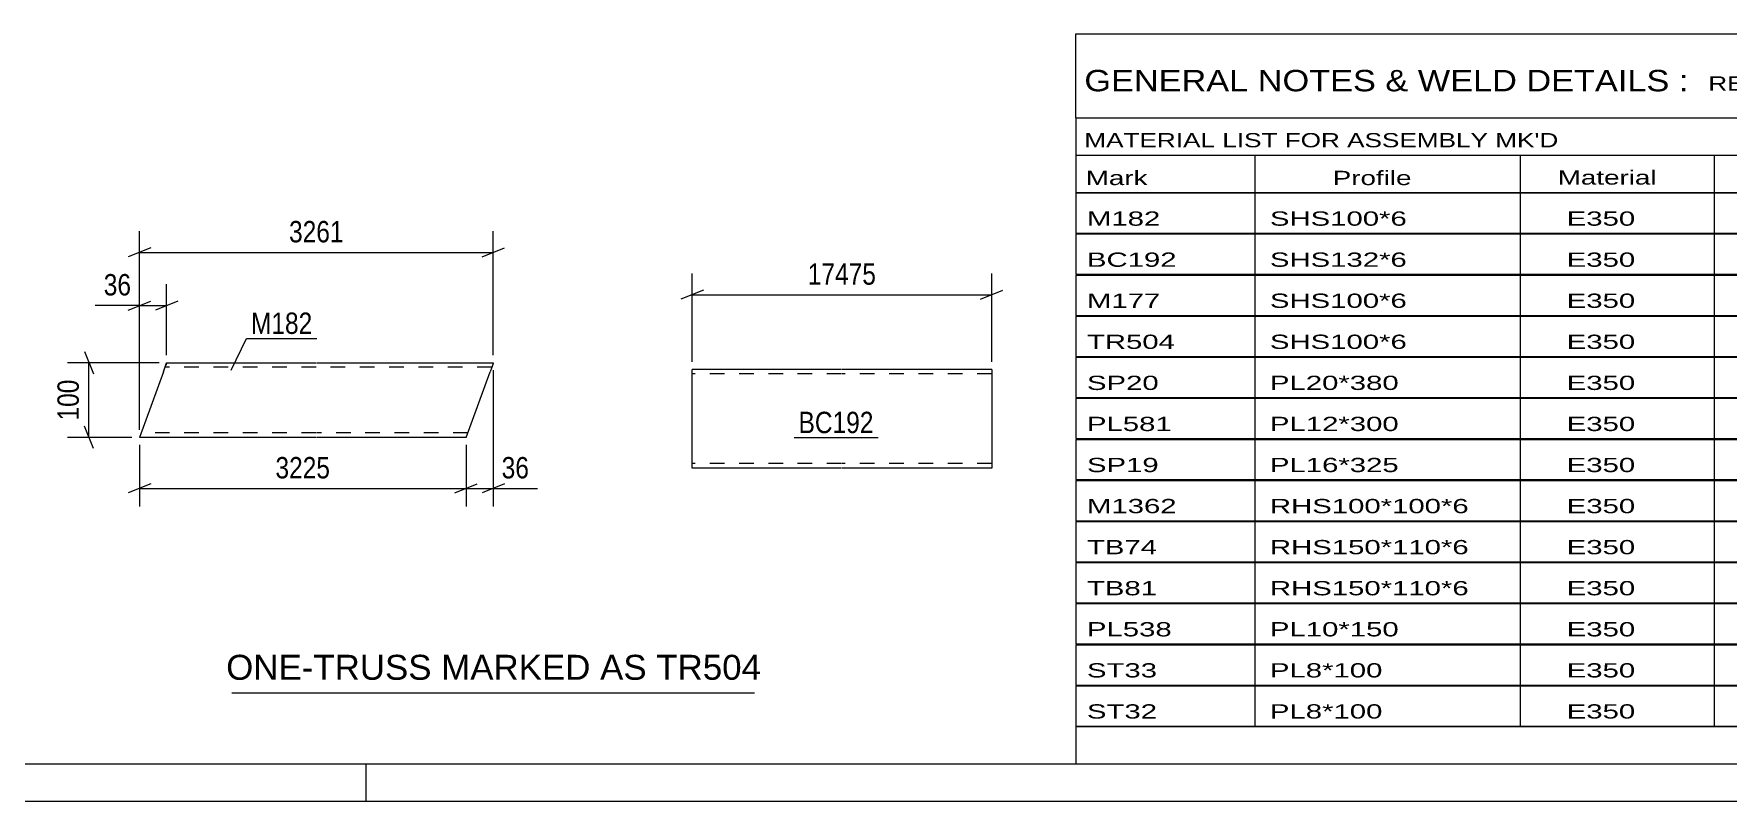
# Model space of a CAD drawing. Header units: millimetres. Extents: x 0 to 841, y 0 to 594.
# Drawn here: x 376.5 to 603.4, y 0 to 102.8 of the extents above; entities that cross this region are included whole.
import ezdxf

# ---------------------------------------------------------------- set-up
doc = ezdxf.new("R2010")
doc.units = ezdxf.units.MM
doc.linetypes.add('DXK_LINE_DOT2', pattern=[3.9198, 1.9599, -1.9599])
doc.styles.add('Arial', font='ARIAL.TTF', dxfattribs={"height": 0.2})
doc.styles.add('Arial Narrow', font='ARIALN.TTF', dxfattribs={"height": 0.2})

# ---------------------------------------------------------------- blocks, each defined once
blk = doc.blocks.new('Unknown-122573991-1133 - 10880')
at = {"color": 5, "linetype": 'Continuous'}
for p, q in [((5, 5), (836, 5)), ((421, 0), (421, 5)), ((0, 0), (841, 0))]:
    blk.add_line(p, q, dxfattribs=at)
blk = doc.blocks.new('Part-122573991-2673 - 2657')
at = {"color": 2, "linetype": 'Continuous'}
for p, q in [((393.83, 57.51), (390.63, 48.71)), ((393.83, 57.51), (394.27, 58.71)), ((394.27, 58.71), (414.27, 58.71)), ((414.37, 58.71), (438.01, 58.71)), ((434.37, 48.71), (437.57, 57.51)), ((437.88, 58.36), (437.57, 57.51)), ((437.97, 58.62), (437.88, 58.36)), ((438.01, 58.71), (437.97, 58.62)), ((414.27, 48.71), (390.63, 48.71)), ((434.37, 48.71), (414.37, 48.71))]:
    blk.add_line(p, q, dxfattribs=at)
at = {"color": 7, "linetype": 'DXK_LINE_DOT2'}
for p, q in [((414.27, 58.11), (394.05, 58.11)), ((394.23, 58.62), (394.14, 58.36)), ((394.27, 58.71), (394.23, 58.62)), ((437.79, 58.11), (414.37, 58.11)), ((438.01, 58.71), (437.88, 58.36)), ((414.27, 49.31), (390.85, 49.31)), ((434.59, 49.31), (414.37, 49.31))]:
    blk.add_line(p, q, dxfattribs=at)
blk = doc.blocks.new('Part-122573991-2021 - 2017')
at = {"color": 2, "linetype": 'Continuous'}
for p, q in [((484.64, 57.81), (464.64, 57.81)), ((464.64, 45.81), (464.64, 57.81)), ((504.74, 57.81), (484.74, 57.81)), ((504.74, 57.81), (504.74, 44.61)), ((464.64, 44.96), (464.64, 45.81)), ((464.64, 44.7), (464.64, 44.96)), ((464.64, 44.61), (464.64, 44.7)), ((484.64, 44.61), (464.64, 44.61)), ((504.74, 44.61), (484.74, 44.61))]:
    blk.add_line(p, q, dxfattribs=at)
at = {"color": 7, "linetype": 'DXK_LINE_DOT2'}
for p, q in [((484.64, 57.21), (464.64, 57.21)), ((504.74, 57.21), (484.74, 57.21)), ((464.64, 45.26), (464.64, 45.81)), ((464.64, 45.21), (464.64, 45.26)), ((464.64, 45.21), (464.64, 45.26)), ((464.64, 44.96), (464.64, 45.26)), ((484.64, 45.21), (464.64, 45.21)), ((464.64, 44.61), (464.64, 44.61)), ((504.74, 45.21), (484.74, 45.21)), ((504.74, 45.21), (504.74, 45.26))]:
    blk.add_line(p, q, dxfattribs=at)
blk = doc.blocks.new('StraightDimension-122573991-2700 - 2657')
at = {"color": 7, "linetype": 'Continuous'}
for p, q in [((390.63, 49.71), (390.63, 69.22)), ((394.27, 59.71), (394.27, 69.22)), ((389.13, 65.77), (392.13, 66.97)), ((390.63, 66.37), (394.27, 66.37)), ((395.77, 66.97), (392.77, 65.77))]:
    blk.add_line(p, q, dxfattribs=at)
at = {"color": 0}
blk.add_wipeout([(390.1, 67.12), (390.1, 71.32), (385.25, 71.32), (385.25, 67.12)], dxfattribs=at)
at = {"color": 7, "linetype": 'Continuous'}
blk.add_line((390.63, 66.37), (384.72, 66.37), dxfattribs=at)
blk.add_line((390.63, 66.37), (384.72, 66.37), dxfattribs=at)
at = {"color": 3, "style": 'Arial Narrow'}
blk.add_text('36', height=2.863, dxfattribs=at).set_placement((385.85, 67.72))
blk = doc.blocks.new('StraightDimension-122573991-2676 - 2657')
at = {"color": 7, "linetype": 'Continuous'}
for p, q in [((383.26, 60.21), (384.46, 57.21)), ((393.27, 58.71), (381.01, 58.71)), ((383.86, 48.71), (383.86, 58.71)), ((384.46, 47.21), (383.26, 50.21)), ((389.63, 48.71), (381.01, 48.71))]:
    blk.add_line(p, q, dxfattribs=at)
at = {"color": 0}
blk.add_wipeout([(383.11, 57.05), (378.91, 57.05), (378.91, 50.37), (383.11, 50.37)], dxfattribs=at)
at = {"color": 3, "style": 'Arial Narrow'}
blk.add_text('100', height=2.863, rotation=90.0002, dxfattribs=at).set_placement((382.51, 50.97))
blk = doc.blocks.new('StraightDimension-122573991-2725 - 2657')
at = {"color": 7, "linetype": 'Continuous'}
for p, q in [((390.63, 47.71), (390.63, 39.47)), ((434.37, 47.71), (434.37, 39.47)), ((392.13, 42.47), (389.13, 41.27)), ((390.63, 41.87), (434.37, 41.87)), ((432.87, 41.27), (435.87, 42.47))]:
    blk.add_line(p, q, dxfattribs=at)
at = {"color": 0}
blk.add_wipeout([(416.75, 42.62), (416.75, 46.82), (408.24, 46.82), (408.24, 42.62)], dxfattribs=at)
at = {"color": 3, "style": 'Arial Narrow'}
blk.add_text('3225', height=2.863, dxfattribs=at).set_placement((408.84, 43.22))
blk = doc.blocks.new('StraightDimension-122573991-2713 - 2657')
at = {"color": 7, "linetype": 'Continuous'}
for p, q in [((438.01, 57.71), (438.01, 39.47)), ((434.37, 47.71), (434.37, 39.47)), ((432.87, 41.27), (435.87, 42.47)), ((434.37, 41.87), (438.01, 41.87)), ((439.51, 42.47), (436.51, 41.27))]:
    blk.add_line(p, q, dxfattribs=at)
at = {"color": 0}
blk.add_wipeout([(443.39, 42.62), (443.39, 46.82), (438.53, 46.82), (438.53, 42.62)], dxfattribs=at)
at = {"color": 7, "linetype": 'Continuous'}
blk.add_line((438.01, 41.87), (443.91, 41.87), dxfattribs=at)
blk.add_line((438.01, 41.87), (443.91, 41.87), dxfattribs=at)
at = {"color": 3, "style": 'Arial Narrow'}
blk.add_text('36', height=2.863, dxfattribs=at).set_placement((439.13, 43.22))
blk = doc.blocks.new('StraightDimension-122573991-2689 - 2657')
at = {"color": 7, "linetype": 'Continuous'}
for p, q in [((390.63, 49.71), (390.63, 76.33)), ((438.01, 59.71), (438.01, 76.33)), ((392.13, 74.08), (389.13, 72.88)), ((390.63, 73.48), (438.01, 73.48)), ((436.51, 72.88), (439.51, 74.08))]:
    blk.add_line(p, q, dxfattribs=at)
at = {"color": 0}
blk.add_wipeout([(418.57, 74.23), (418.57, 78.43), (410.06, 78.43), (410.06, 74.23)], dxfattribs=at)
at = {"color": 3, "style": 'Arial Narrow'}
blk.add_text('3261', height=2.863, dxfattribs=at).set_placement((410.66, 74.83))
blk = doc.blocks.new('StraightDimension-122573991-2101 - 2017')
at = {"color": 7, "linetype": 'Continuous'}
for p, q in [((464.64, 58.81), (464.64, 70.66)), ((504.74, 58.81), (504.74, 70.66)), ((466.14, 68.41), (463.14, 67.21)), ((503.24, 67.21), (506.24, 68.41)), ((464.64, 67.81), (504.74, 67.81))]:
    blk.add_line(p, q, dxfattribs=at)
at = {"color": 0}
blk.add_wipeout([(489.86, 68.56), (489.86, 72.76), (479.52, 72.76), (479.52, 68.56)], dxfattribs=at)
at = {"color": 3, "style": 'Arial Narrow'}
blk.add_text('17475', height=2.863, dxfattribs=at).set_placement((480.12, 69.16))
blk = doc.blocks.new('Unknown-122573991-11489 - 10880')
at = {"color": 7, "linetype": 'Continuous'}
for p, q in [((516, 102.75), (676, 102.75)), ((516, 91.5), (516, 102.75)), ((676, 102.75), (676, 91.5)), ((516, 91.5), (676, 91.5)), ((516, 91.5), (516, 86.5)), ((676, 91.5), (676, 86.5)), ((516, 86.5), (676, 86.5)), ((516, 86.5), (516, 81.5)), ((540, 86.5), (540, 81.5)), ((575.5, 86.5), (575.5, 81.5)), ((601.5, 86.5), (601.5, 81.5)), ((614.5, 86.5), (614.5, 81.5)), ((632, 86.5), (632, 81.5)), ((654, 86.5), (654, 81.5)), ((676, 86.5), (676, 81.5)), ((516, 81.5), (676, 81.5)), ((516, 81.45), (516, 76.05)), ((516, 81.45), (676, 81.45)), ((540, 81.5), (540, 76)), ((575.5, 81.5), (575.5, 76)), ((601.5, 81.5), (601.5, 76)), ((614.5, 81.5), (614.5, 76)), ((632, 81.5), (632, 76)), ((654, 81.5), (654, 76)), ((676, 81.45), (676, 76.05)), ((516, 76.05), (676, 76.05)), ((516, 75.95), (516, 70.55)), ((516, 75.95), (676, 75.95)), ((540, 76), (540, 70.5)), ((575.5, 76), (575.5, 70.5)), ((601.5, 76), (601.5, 70.5)), ((614.5, 76), (614.5, 70.5)), ((632, 76), (632, 70.5)), ((654, 76), (654, 70.5)), ((676, 75.95), (676, 70.55)), ((516, 70.55), (676, 70.55)), ((516, 70.45), (516, 65.05)), ((516, 70.45), (676, 70.45)), ((540, 70.5), (540, 65)), ((575.5, 70.5), (575.5, 65)), ((601.5, 70.5), (601.5, 65)), ((614.5, 70.5), (614.5, 65)), ((632, 70.5), (632, 65)), ((654, 70.5), (654, 65)), ((676, 70.45), (676, 65.05)), ((516, 65.05), (676, 65.05)), ((516, 64.95), (516, 59.55)), ((516, 64.95), (676, 64.95)), ((540, 65), (540, 59.5)), ((575.5, 65), (575.5, 59.5)), ((601.5, 65), (601.5, 59.5)), ((614.5, 65), (614.5, 59.5)), ((632, 65), (632, 59.5)), ((654, 65), (654, 59.5)), ((676, 64.95), (676, 59.55)), ((516, 59.55), (676, 59.55)), ((516, 59.45), (516, 54.05)), ((516, 59.45), (676, 59.45)), ((540, 59.5), (540, 54)), ((575.5, 59.5), (575.5, 54)), ((601.5, 59.5), (601.5, 54)), ((614.5, 59.5), (614.5, 54)), ((632, 59.5), (632, 54)), ((654, 59.5), (654, 54)), ((676, 59.45), (676, 54.05)), ((516, 54.05), (676, 54.05)), ((516, 53.95), (516, 48.55)), ((516, 53.95), (676, 53.95)), ((540, 54), (540, 48.5)), ((575.5, 54), (575.5, 48.5)), ((601.5, 54), (601.5, 48.5)), ((614.5, 54), (614.5, 48.5)), ((632, 54), (632, 48.5)), ((654, 54), (654, 48.5)), ((676, 53.95), (676, 48.55)), ((516, 48.55), (676, 48.55)), ((516, 48.45), (516, 43.05)), ((516, 48.45), (676, 48.45)), ((540, 48.5), (540, 43)), ((575.5, 48.5), (575.5, 43)), ((601.5, 48.5), (601.5, 43)), ((614.5, 48.5), (614.5, 43)), ((632, 48.5), (632, 43)), ((654, 48.5), (654, 43)), ((676, 48.45), (676, 43.05)), ((516, 43.05), (676, 43.05)), ((516, 42.95), (516, 37.55)), ((516, 42.95), (676, 42.95)), ((540, 43), (540, 37.5)), ((575.5, 43), (575.5, 37.5)), ((601.5, 43), (601.5, 37.5)), ((614.5, 43), (614.5, 37.5)), ((632, 43), (632, 37.5)), ((654, 43), (654, 37.5)), ((676, 42.95), (676, 37.55)), ((516, 37.55), (676, 37.55)), ((516, 37.45), (516, 32.05)), ((516, 37.45), (676, 37.45)), ((540, 37.5), (540, 32)), ((575.5, 37.5), (575.5, 32)), ((601.5, 37.5), (601.5, 32)), ((614.5, 37.5), (614.5, 32)), ((632, 37.5), (632, 32)), ((654, 37.5), (654, 32)), ((676, 37.45), (676, 32.05)), ((516, 32.05), (676, 32.05)), ((516, 31.95), (516, 26.55)), ((516, 31.95), (676, 31.95)), ((540, 32), (540, 26.5)), ((575.5, 32), (575.5, 26.5)), ((601.5, 32), (601.5, 26.5)), ((614.5, 32), (614.5, 26.5)), ((632, 32), (632, 26.5)), ((654, 32), (654, 26.5)), ((676, 31.95), (676, 26.55)), ((516, 26.55), (676, 26.55)), ((516, 26.45), (516, 21.05)), ((516, 26.45), (676, 26.45)), ((540, 26.5), (540, 21)), ((575.5, 26.5), (575.5, 21)), ((601.5, 26.5), (601.5, 21)), ((614.5, 26.5), (614.5, 21)), ((632, 26.5), (632, 21)), ((654, 26.5), (654, 21)), ((676, 26.45), (676, 21.05)), ((516, 21.05), (676, 21.05)), ((516, 20.95), (516, 15.55)), ((516, 20.95), (676, 20.95)), ((540, 21), (540, 15.5)), ((575.5, 21), (575.5, 15.5)), ((601.5, 21), (601.5, 15.5)), ((614.5, 21), (614.5, 15.5)), ((632, 21), (632, 15.5)), ((654, 21), (654, 15.5)), ((676, 20.95), (676, 15.55)), ((516, 15.55), (676, 15.55)), ((516, 15.45), (516, 10.05)), ((516, 15.45), (676, 15.45)), ((540, 15.5), (540, 10)), ((575.5, 15.5), (575.5, 10)), ((601.5, 15.5), (601.5, 10)), ((614.5, 15.5), (614.5, 10)), ((632, 15.5), (632, 10)), ((654, 15.5), (654, 10)), ((676, 15.45), (676, 10.05)), ((516, 10.05), (676, 10.05)), ((516, 10), (676, 10)), ((516, 10), (516, 5)), ((632, 10), (632, 5)), ((654, 10), (654, 5)), ((676, 10), (676, 5)), ((516, 5), (676, 5))]:
    blk.add_line(p, q, dxfattribs=at)
at = {"color": 7, "style": 'Arial Narrow'}
for s, height, width, p in [('GENERAL NOTES & WELD DETAILS :', 2.8633, 1.4, (517.15, 95.06)), ('REFER TYP DRAWING TYP-01', 1.9089, 1.6, (600.7, 95.16)), ("MATERIAL LIST FOR ASSEMBLY MK'D", 1.9089, 1.6, (517.15, 87.56)), ('TR504', 1.909, 1.794707, (609.9, 87.47)), ('1', 1.91, 1.794707, (638.08, 87.56)), ('No. Required', 1.9089, 1.6, (647.41, 87.56)), ('Mark', 1.909, 1.7, (517.34, 82.5)), ('Profile', 1.909, 1.7, (550.41, 82.5)), ('Material', 1.909, 1.7, (580.54, 82.56)), ('No.', 1.909, 1.7, (605.5, 82.56)), ('Length', 1.909, 1.7, (616, 82.56)), ('Area', 1.909, 1.7, (638.5, 82.56)), ('Weight', 1.909, 1.7, (658, 82.56))]:
    blk.add_text(s, height=height, dxfattribs=dict(at, width=width)).set_placement(p)
at = {"color": 7, "linetype": 'Continuous', "style": 'Arial Narrow'}
for s, height, width, p in [('M182', 1.909, 1.794707, (517.5, 77.06)), ('SHS100*6', 1.909, 1.794707, (542, 77.06)), ('E350', 1.909, 1.794707, (581.74, 77.06)), ('8', 1.91, 1.794707, (605.86, 77.06)), ('3261', 1.909, 1.794707, (618.58, 77.06)), ('1.3', 1.909, 1.794707, (642.32, 77.06)), ('456.9', 1.909, 1.794707, (658.96, 77.06)), ('BC192', 1.909, 1.794707, (517.5, 71.56)), ('SHS132*6', 1.909, 1.794707, (542, 71.56)), ('E350', 1.909, 1.794707, (581.74, 71.56)), ('1', 1.91, 1.794707, (605.86, 71.56)), ('17475', 1.909, 1.794707, (616.4, 71.56)), ('9.2', 1.909, 1.794707, (642.32, 71.56)), ('414.8', 1.909, 1.794707, (658.96, 71.56)), ('M177', 1.909, 1.794707, (517.5, 66.06)), ('SHS100*6', 1.909, 1.794707, (542, 66.06)), ('E350', 1.909, 1.794707, (581.74, 66.06)), ('7', 1.91, 1.794707, (605.86, 66.06)), ('3167', 1.909, 1.794707, (618.58, 66.06)), ('1.2', 1.909, 1.794707, (642.32, 66.06)), ('383.7', 1.909, 1.794707, (658.96, 66.06)), ('TR504', 1.909, 1.794707, (517.5, 60.56)), ('SHS100*6', 1.909, 1.794707, (542, 60.56)), ('E350', 1.909, 1.794707, (581.74, 60.56)), ('1', 1.91, 1.794707, (605.86, 60.56)), ('17463', 1.909, 1.794707, (616.4, 60.56)), ('7.0', 1.909, 1.794707, (642.32, 60.56)), ('309.3', 1.909, 1.794707, (658.96, 60.56)), ('SP20', 1.909, 1.794707, (517.5, 55.06)), ('PL20*380', 1.909, 1.794707, (542, 55.06)), ('E350', 1.909, 1.794707, (581.74, 55.06)), ('6', 1.91, 1.794707, (605.86, 55.06)), ('380', 1.909, 1.794707, (620.77, 55.06)), ('0.3', 1.909, 1.794707, (642.32, 55.06)), ('136.0', 1.909, 1.794707, (658.96, 55.06)), ('PL581', 1.909, 1.794707, (517.5, 49.56)), ('PL12*300', 1.909, 1.794707, (542, 49.56)), ('E350', 1.909, 1.794707, (581.74, 49.56)), ('14', 1.909, 1.794707, (604.76, 49.56)), ('310', 1.909, 1.794707, (620.77, 49.56)), ('0.2', 1.909, 1.794707, (642.32, 49.56)), ('122.6', 1.909, 1.794707, (658.96, 49.56)), ('SP19', 1.909, 1.794707, (517.5, 44.06)), ('PL16*325', 1.909, 1.794707, (542, 44.06)), ('E350', 1.909, 1.794707, (581.74, 44.06)), ('4', 1.91, 1.794707, (605.86, 44.06)), ('325', 1.909, 1.794707, (620.77, 44.06)), ('0.2', 1.909, 1.794707, (642.32, 44.06)), ('53.1', 1.909, 1.794707, (661.14, 44.06)), ('M1362', 1.909, 1.794707, (517.5, 38.56)), ('RHS100*100*6', 1.9089, 1.794707, (542, 38.56)), ('E350', 1.909, 1.794707, (581.74, 38.56)), ('14', 1.909, 1.794707, (604.76, 38.56)), ('196', 1.909, 1.794707, (620.77, 38.56)), ('0.1', 1.909, 1.794707, (642.32, 38.56)), ('48.6', 1.909, 1.794707, (661.14, 38.56)), ('TB74', 1.909, 1.794707, (517.5, 33.06)), ('RHS150*110*6', 1.9089, 1.794707, (542, 33.06)), ('E350', 1.909, 1.794707, (581.74, 33.06)), ('3', 1.91, 1.794707, (605.86, 33.06)), ('200', 1.909, 1.794707, (620.77, 33.06)), ('0.1', 1.909, 1.794707, (642.32, 33.06)), ('14.0', 1.909, 1.794707, (661.14, 33.06)), ('TB81', 1.909, 1.794707, (517.5, 27.56)), ('RHS150*110*6', 1.9089, 1.794707, (542, 27.56)), ('E350', 1.909, 1.794707, (581.74, 27.56)), ('3', 1.91, 1.794707, (605.86, 27.56)), ('182', 1.909, 1.794707, (620.77, 27.56)), ('0.1', 1.909, 1.794707, (642.32, 27.56)), ('12.8', 1.909, 1.794707, (661.14, 27.56)), ('PL538', 1.909, 1.794707, (517.5, 22.06)), ('PL10*150', 1.909, 1.794707, (542, 22.06)), ('E350', 1.909, 1.794707, (581.74, 22.06)), ('6', 1.91, 1.794707, (605.86, 22.06)), ('170', 1.909, 1.794707, (620.77, 22.06)), ('0.1', 1.909, 1.794707, (642.32, 22.06)), ('12.0', 1.909, 1.794707, (661.14, 22.06)), ('ST33', 1.909, 1.794707, (517.5, 16.56)), ('PL8*100', 1.909, 1.794707, (542, 16.56)), ('E350', 1.909, 1.794707, (581.74, 16.56)), ('24', 1.909, 1.794707, (604.76, 16.56)), ('135', 1.909, 1.794707, (620.77, 16.56)), ('0.0', 1.909, 1.794707, (642.32, 16.56)), ('10.0', 1.909, 1.794707, (661.14, 16.56)), ('ST32', 1.909, 1.794707, (517.5, 11.06)), ('PL8*100', 1.909, 1.794707, (542, 11.06)), ('E350', 1.909, 1.794707, (581.74, 11.06)), ('24', 1.909, 1.794707, (604.76, 11.06)), ('121', 1.909, 1.794707, (620.77, 11.06)), ('0.0', 1.909, 1.794707, (642.32, 11.06)), ('8.9', 1.909, 1.794707, (663.33, 11.06)), ('Total', 1.909, 1.7, (618.33, 6.5)), ('43.7', 1.909, 1.794707, (639.64, 6.5)), ('1982.8', 1.909, 1.794707, (656.77, 6.5))]:
    blk.add_text(s, height=height, dxfattribs=dict(at, width=width)).set_placement(p)
blk = doc.blocks.new('Unknown-122573991-11490 - 10880')
at = {"color": 7, "linetype": 'Continuous'}
blk.add_line((403, 14.5), (473, 14.5), dxfattribs=at)
at = {"color": 7, "style": 'Arial'}
blk.add_text('ONE-TRUSS MARKED AS TR504', height=3.3428, dxfattribs=at).set_placement((402.24, 16.25))
blk = doc.blocks.new('Mark-122573991-2669 - 2657')
at = {"color": 0}
blk.add_wipeout([(413.79, 62.57), (413.79, 65.57), (405.56, 65.57), (405.56, 62.57)], dxfattribs=at)
blk.add_wipeout([(413.79, 62.57), (413.79, 65.57), (405.56, 65.57), (405.56, 62.57)], dxfattribs=at)
at = {"color": 30, "linetype": 'Continuous'}
for p, q in [((402.89, 57.71), (404.96, 61.97)), ((404.96, 61.97), (414.39, 61.97))]:
    blk.add_line(p, q, dxfattribs=at)
at = {"color": 3, "style": 'Arial Narrow'}
blk.add_text('M182', height=2.863, dxfattribs=at).set_placement((405.56, 62.57))
blk = doc.blocks.new('Mark-122573991-2019 - 2017')
at = {"color": 0}
blk.add_wipeout([(488.93, 49.28), (488.93, 52.28), (478.88, 52.28), (478.88, 49.28)], dxfattribs=at)
blk.add_wipeout([(488.93, 49.28), (488.93, 52.28), (478.88, 52.28), (478.88, 49.28)], dxfattribs=at)
at = {"color": 30, "linetype": 'Continuous'}
blk.add_line((478.28, 48.68), (489.53, 48.68), dxfattribs=at)
at = {"color": 3, "style": 'Arial Narrow'}
blk.add_text('BC192', height=2.863, dxfattribs=at).set_placement((478.88, 49.28))

msp = doc.modelspace()

# ---------------------------------------------------------------- block references
for name in ['Unknown-122573991-1133 - 10880', 'Unknown-122573991-11489 - 10880', 'Part-122573991-2673 - 2657', 'Part-122573991-2021 - 2017', 'Unknown-122573991-11490 - 10880']:
    msp.add_blockref(name, (0, 0))

# ---------------------------------------------------------------- next in the draw order: block references
for name in ['StraightDimension-122573991-2101 - 2017', 'StraightDimension-122573991-2700 - 2657', 'Mark-122573991-2019 - 2017']:
    msp.add_blockref(name, (0, 0))

# ---------------------------------------------------------------- next in the draw order: block references
msp.add_blockref('StraightDimension-122573991-2676 - 2657', (0, 0))

# ---------------------------------------------------------------- next in the draw order: block references
msp.add_blockref('StraightDimension-122573991-2725 - 2657', (0, 0))

# ---------------------------------------------------------------- next in the draw order: block references
msp.add_blockref('StraightDimension-122573991-2713 - 2657', (0, 0))

# ---------------------------------------------------------------- next in the draw order: block references
msp.add_blockref('StraightDimension-122573991-2689 - 2657', (0, 0))

# ---------------------------------------------------------------- next in the draw order: block references
msp.add_blockref('Mark-122573991-2669 - 2657', (0, 0))

doc.saveas('drawing.dxf')
